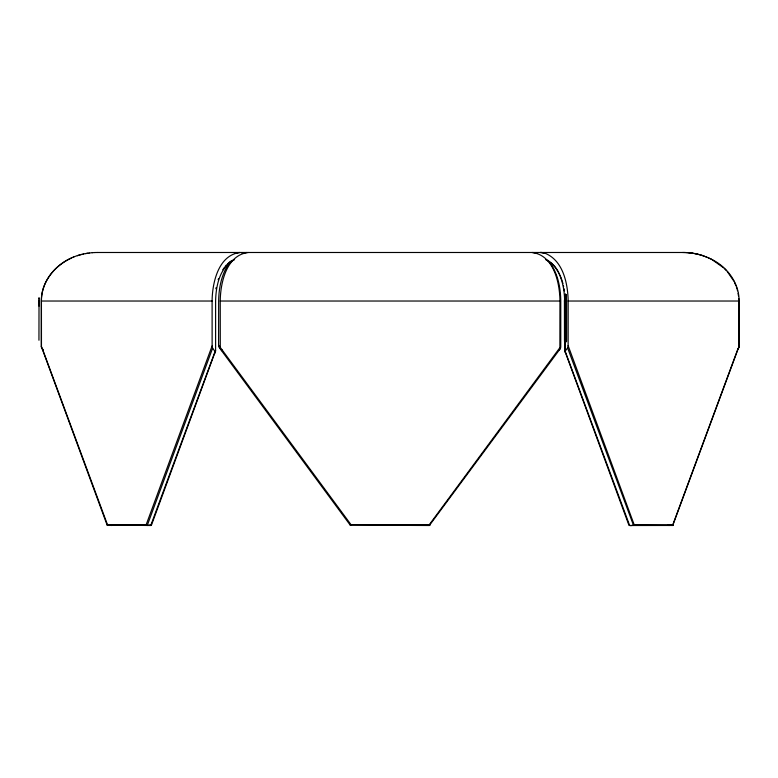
<?xml version="1.0" encoding="UTF-8"?>
<svg xmlns="http://www.w3.org/2000/svg" width="778" height="778" viewBox="0 0 778 778"><rect width="100%" height="100%" fill="white"/><g stroke="black" fill="none" stroke-linecap="round" stroke-linejoin="round"><path stroke-width="1.17" d="M38.949 340.239L39.026 297.75L39.026 299.044M234.567 259.658C219.736 267.039 215.914 285.915 215.603 301.028L215.603 350.693L151.535 524.897L150.679 525.51L107.101 525.014L41.312 346.443L41.341 301.028C41.176 276.783 62.551 257.43 85.405 253.628M150.728 525.5L215.078 351.51L212.627 348.184A2.811 1.41 -90 0 1 212.131 345.938L212.102 301.028C212.268 282.871 218.336 254.98 240.11 252.49M220.767 349.623A2.811 1.4 -90 0 1 220.281 347.367L220.242 301.028C220.407 282.881 226.466 254.98 248.24 252.49M564.799 351.286L564.663 301.028C564.361 285.915 560.539 267.029 545.709 259.658M565.927 294.94L566.588 300.58L566.559 341.386C565.781 338.751 564.39 342.106 566.472 341.766M544.931 253.2C563.175 260.474 567.823 283.464 568.164 301.028L568.125 345.646L634.128 524.596L633.555 525.471L567.6 347.892A2.801 1.4 -89.9 0 0 568.096 345.656M708.719 258.033C725.845 264.997 739.256 282.132 739.1 301.028L739.061 346.346L672.756 525.471L629.655 525.51L628.819 524.936L564.624 350.382M39.017 306.133L39.026 300.386M531.977 252.49C553.81 255.038 559.8 282.881 559.946 301.028L559.878 347.659L429.368 524.596L429.368 525.49L560.238 348.7M565.12 294.813A42.148 20.773 90 0 1 565.343 301.028L565.343 340.239L564.507 341.386L564.439 300.639L565.129 294.794A2.937 2.548 89.9 0 1 565.246 294.366L565.771 294.366A2.927 2.529 89.9 0 1 565.898 294.794L565.898 294.813A42.148 21.366 -90 0 1 566.131 301.028L566.248 340.239L564.809 340.239L565.023 295.348A4.59 3.978 89.9 0 1 565.275 294.24M215.603 350.742L215.448 351.568M214.777 352.93L214.611 353.825M222.1 349.876L221.924 350.771M41.467 346.862L41.428 301.028C41.234 282.181 54.586 265.337 71.45 258.024M215.866 288.794L216.06 287.734M112.256 524.761L111.478 525.51L106.926 524.849L146.215 524.596L147.363 525.14L212.627 348.184M218.161 279.691L218.482 278.757M212.102 345.938L146.215 524.596L147.003 525.51L151.467 524.596M738.993 346.346A2.83 2.83 0 0 1 738.021 348.602L672.532 525.51M668.088 524.761L668.856 525.51L673.408 524.849L634.128 524.596C632.864 525.627 629.353 526.21 628.867 524.596M222.761 269.772L223.208 269.091M223.656 268.42L224.113 267.778M567.6 347.892L565.149 351.199L629.655 525.51M230.405 261.632C221.788 272.747 218.812 287.228 218.667 301.028L218.599 345.131L219.98 347.007M225.046 266.553L226.505 264.88M227.497 263.878L228.003 263.402M112.071 524.8L111.128 525.179M228.518 262.954L230.074 261.729M429.368 525.51L350.236 525.14L350.966 524.596L429.368 524.596L430.088 525.131M230.609 261.369L231.134 261.029M231.406 260.863L232.476 260.28M72.617 257.508L73.793 257.022M77.382 255.709L78.597 255.32M79.2 255.135L80.435 254.776M234.625 253.2L239.391 252.49M242.036 253.2L246.801 252.49M81.048 254.61L81.671 254.455M82.906 254.153L83.528 254.007M85.385 253.628L89.178 253.025M86.027 253.511L87.914 253.2M89.159 253.025L92.349 252.694M92.329 252.694L94.897 252.539M94.867 252.539L97.445 252.49M97.415 252.49L683.084 252.49M41.428 301.028L212.102 301.028M220.242 301.028L559.946 301.028M564.439 301.028L566.588 301.028M568.164 301.028L739.1 301.028M682.734 252.49L683.716 252.5M532.774 252.49L537.53 253.2M540.165 252.49L541.838 252.539M683.366 252.5L684.358 252.51M684.008 252.51L684.99 252.519M540.486 252.5L541.206 252.51M669.148 525.131L668.263 524.8M684.64 252.519L685.632 252.539M685.282 252.539L686.264 252.568M685.914 252.568L686.896 252.607M107.772 525.51L42.518 349.118A2.82 2.82 0 0 1 41.535 346.871M686.556 252.607L688.17 252.694M541.128 252.519L542.48 252.607M687.188 252.646L688.802 252.743M688.462 252.743L689.444 252.811M689.094 252.811L690.076 252.869M541.76 252.568L542.791 252.646M689.726 252.869L690.708 252.947M690.358 252.947L691.341 253.025M690.99 253.025L691.973 253.103M691.623 253.113L692.605 253.2M542.402 252.646L543.433 252.743M692.255 253.2L693.227 253.297M692.887 253.297L693.859 253.395M542.713 252.694L544.065 252.869M693.519 253.404L694.491 253.511M694.141 253.511L695.114 253.628M694.773 253.628L695.736 253.745M695.396 253.745L696.368 253.871M543.355 252.811L545.329 253.2M696.018 253.881L696.991 254.007M696.641 254.017L698.226 254.299M697.263 254.153L698.848 254.455M543.987 252.947L545.008 253.103M698.508 254.455L700.074 254.776M699.121 254.61L700.696 254.951M700.346 254.951L701.912 255.31M700.959 255.135L702.524 255.505M702.174 255.505L704.333 256.118M702.787 255.709L707.892 257.508M705.189 256.565L706.375 257.022M707.552 257.518L711.364 259.123M547.459 260.28L551.417 262.954L554.879 266.553M712.152 259.716L723.628 267.836M42.518 349.118L43.13 349.526M565.343 340.239L566.063 340.774A5.699 4.931 89.9 0 1 565.421 341.542M724.561 268.731L726.37 270.579M548.023 260.329C557.495 271.512 560.617 286.712 560.763 301.028L560.763 346.453A2.811 1.4 -90 0 1 560.248 348.709M727.245 271.532L733.839 281.091M565.236 352.502L564.857 295.368M555.346 267.155L556.717 269.081M220.242 347.367L350.966 524.596L350.966 525.49M350.236 525.14L219.124 347.377A2.801 1.4 -89.9 0 1 218.628 345.14M557.155 269.772L558.02 271.221M558.448 271.979L558.857 272.757M559.256 273.555L559.645 274.381M734.422 282.258L735.969 285.827M560.024 275.218L560.393 276.073M560.753 276.949L562.056 280.625M736.416 287.043L736.824 288.278M562.358 281.597L562.912 283.581M737.194 289.513L737.525 290.758M563.408 285.633L563.632 286.674M738.079 293.287L738.478 295.834M564.031 288.794L564.371 290.953M738.721 298.421L738.837 346.959M566.248 301.028L566.005 295.407A4.59 3.978 89.9 0 0 565.742 294.24M42.352 348.69A2.801 2.801 0 0 1 41.38 346.443M738.769 346.959A2.801 2.801 0 0 1 737.943 349.069M559.839 347.669A2.83 1.41 -89.9 0 1 559.343 349.925"/></g></svg>
